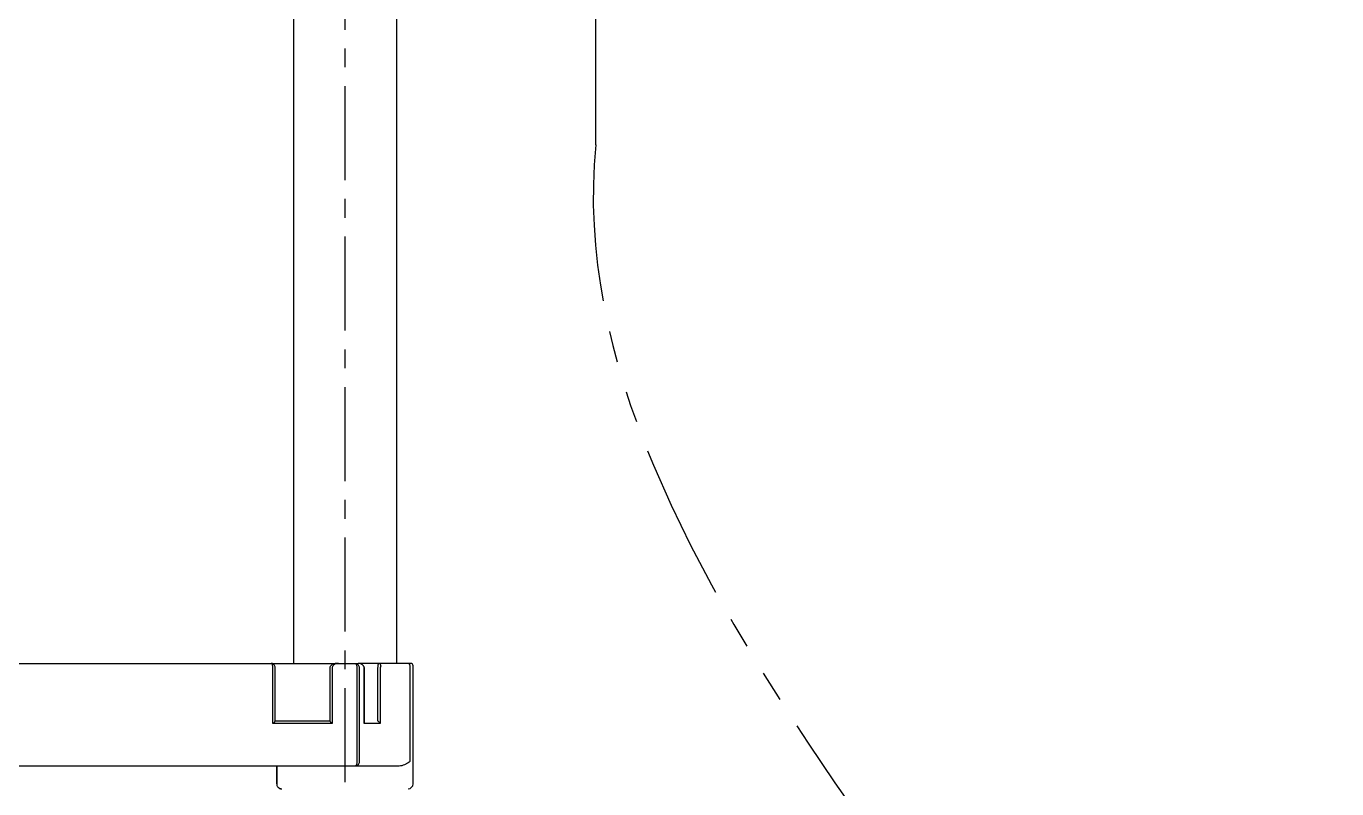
# Model space of a CAD drawing. Header units: millimetres. Extents: x 653 to 1073, y -85 to 509.
# Drawn here: x 791.4 to 843.7, y 104.5 to 134.9 of the extents above; entities that cross this region are included whole.
import ezdxf

# ---------------------------------------------------------------- set-up
doc = ezdxf.new("R2010")
doc.units = ezdxf.units.MM
doc.header["$MEASUREMENT"] = 0
doc.linetypes.add('CENTER', pattern=[2, 1.25, -0.25, 0.25, -0.25])
doc.linetypes.add('PHANTOM', pattern=[2.5, 1.25, -0.25, 0.25, -0.25, 0.25, -0.25])
for name, color, linetype in [('CL', 1, 'CENTER'), ('DWG', 7, 'Continuous'), ('PH', 3, 'PHANTOM')]:
    doc.layers.add(name, color=color, linetype=linetype)

msp = doc.modelspace()

# ---------------------------------------------------------------- linework, layer by layer
at = {"layer": 'CL', "ltscale": 3}
msp.add_line((804.124, 306.489), (804.124, 51.613), dxfattribs=at)
at = {"layer": 'CL', "ltscale": 5}
msp.add_line((814.124, 130.152), (814.124, 184.07), dxfattribs=at)
at = {"layer": 'DWG'}
for p, q in [((802.074, 137.869), (802.074, 109.473)), ((806.174, 137.869), (806.174, 109.473)), ((778.273, 109.473), (804.654, 109.473)), ((801.252, 107.073), (801.252, 109.273)), ((801.346, 107.167), (801.346, 109.273)), ((803.516, 109.273), (803.516, 107.173)), ((803.616, 109.273), (803.616, 107.073)), ((804.602, 109.273), (804.602, 105.573)), ((804.657, 109.473), (804.654, 109.473)), ((806.743, 109.473), (804.657, 109.473)), ((804.698, 109.273), (804.698, 105.573)), ((804.895, 107.073), (804.895, 109.273)), ((804.9, 107.102), (804.9, 109.273)), ((805.429, 109.273), (805.429, 107.17)), ((805.531, 109.273), (805.531, 107.073)), ((806.722, 105.573), (806.722, 109.373)), ((806.843, 104.673), (806.843, 109.373)), ((803.516, 107.173), (801.359, 107.173)), ((803.616, 107.073), (801.252, 107.073)), ((805.531, 107.073), (804.895, 107.073)), ((806.228, 105.373), (778.273, 105.373)), ((801.4, 105.373), (801.4, 104.673)), ((801.404, 105.373), (801.404, 104.673))]:
    msp.add_line(p, q, dxfattribs=at)
for centre, radius, start, end in [((806.743, 109.373), 0.1, 0, 90), ((806.643, 104.673), 0.2, 270, 0)]:
    msp.add_arc(centre, radius, start, end, dxfattribs=at)
for points in [[(801.252, 109.273), (801.249, 109.333), (801.24, 109.388), (801.224, 109.433), (801.205, 109.462), (801.183, 109.473)], [(801.346, 109.273), (801.339, 109.333), (801.316, 109.388), (801.281, 109.433), (801.235, 109.462), (801.183, 109.473)], [(803.864, 109.473), (803.784, 109.469), (803.689, 109.451), (803.617, 109.422), (803.561, 109.38), (803.527, 109.327), (803.516, 109.273)], [(803.864, 109.473), (803.809, 109.469), (803.761, 109.457), (803.72, 109.438), (803.685, 109.414), (803.655, 109.384), (803.634, 109.35), (803.62, 109.312), (803.616, 109.273)], [(804.528, 109.473), (804.583, 109.462)], [(804.528, 109.473), (804.552, 109.462), (804.573, 109.432), (804.589, 109.387), (804.599, 109.332), (804.602, 109.273)], [(804.583, 109.462), (804.631, 109.432), (804.667, 109.387), (804.69, 109.332), (804.698, 109.273)], [(804.897, 109.303), (804.883, 109.347), (804.841, 109.404), (804.78, 109.446), (804.705, 109.469), (804.657, 109.473)], [(804.891, 109.312), (804.885, 109.332), (804.852, 109.387), (804.801, 109.432), (804.734, 109.462), (804.657, 109.473)], [(804.895, 109.273), (804.891, 109.312)], [(804.9, 109.273), (804.9, 109.28), (804.897, 109.303)], [(805.466, 109.473), (805.457, 109.467), (805.449, 109.449), (805.44, 109.418), (805.434, 109.374), (805.43, 109.324), (805.429, 109.273)], [(805.561, 109.373), (805.549, 109.423), (805.514, 109.459), (805.466, 109.473)], [(805.561, 109.373), (805.555, 109.37), (805.547, 109.361), (805.541, 109.345), (805.536, 109.324), (805.532, 109.298), (805.531, 109.273)], [(806.674, 109.459), (806.626, 109.473)], [(806.722, 109.373), (806.709, 109.423), (806.674, 109.459)], [(801.311, 107.132), (801.288, 107.109), (801.252, 107.073)], [(801.346, 107.167), (801.321, 107.142), (801.311, 107.132)], [(803.516, 107.173), (803.524, 107.165), (803.541, 107.148), (803.564, 107.125), (803.59, 107.099), (803.616, 107.073)], [(805.447, 107.164), (805.479, 107.147), (805.513, 107.111), (805.531, 107.073)], [(804.9, 107.102), (804.9, 107.099), (804.895, 107.073)], [(804.698, 105.573), (804.69, 105.513), (804.667, 105.458), (804.631, 105.413), (804.583, 105.383), (804.528, 105.373)], [(804.602, 105.573), (804.599, 105.513), (804.589, 105.458), (804.573, 105.413), (804.552, 105.383), (804.528, 105.373)], [(806.722, 105.573), (806.64, 105.508), (806.546, 105.453), (806.444, 105.41), (806.338, 105.383), (806.228, 105.373)], [(801.404, 104.673), (801.409, 104.629), (801.425, 104.583), (801.455, 104.54), (801.498, 104.504), (801.532, 104.486)], [(801.46, 104.532), (801.467, 104.525)], [(801.461, 104.531), (801.467, 104.525)], [(801.465, 104.527), (801.469, 104.523)], [(801.466, 104.526), (801.473, 104.52)], [(801.467, 104.525), (801.508, 104.496), (801.564, 104.477), (801.592, 104.473)], [(801.467, 104.525), (801.507, 104.497), (801.562, 104.477), (801.592, 104.473)], [(801.469, 104.523), (801.473, 104.52)], [(801.473, 104.52), (801.515, 104.493), (801.533, 104.485)], [(801.473, 104.52), (801.513, 104.494), (801.531, 104.486)], [(801.532, 104.486), (801.55, 104.48), (801.568, 104.476)], [(801.568, 104.476), (801.572, 104.475)], [(801.572, 104.475), (801.586, 104.474)], [(801.586, 104.474), (801.595, 104.473)], [(801.592, 104.473), (801.604, 104.473)], [(801.592, 104.473), (801.604, 104.473)], [(801.595, 104.473), (801.604, 104.473)]]:
    msp.add_spline(points, degree=3, dxfattribs=at)
at = {"layer": 'PH', "ltscale": 5}
msp.add_open_spline([(814.124, 130.152), (812.428, 113.045), (843.926, 86.812), (843.395, 54.153), (822.148, 21.759), (802.921, 37.984), (804.124, 51.655)], degree=3, knots=[0, 0, 0, 0, 322.318004, 500.645703, 665.290472, 735.400175, 735.400175, 735.400175, 735.400175], dxfattribs=at)

doc.saveas('drawing.dxf')
